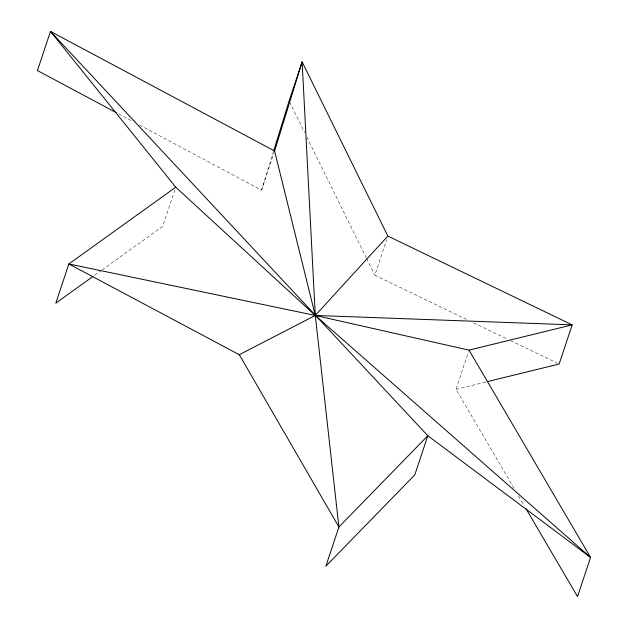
<?xml version="1.0" encoding="UTF-8"?>
<svg xmlns="http://www.w3.org/2000/svg" width="628" height="628" viewBox="0 0 628 628"><rect width="100%" height="100%" fill="white"/><g stroke="black" fill="none" stroke-linecap="round" stroke-linejoin="round"><path stroke-width="0.47" stroke-dasharray="3.14 2.35" d="M139.549 125.058L261.562 190.166L273.321 152.094M174.835 189.939L162.715 226.37L101.752 270.158M261.562 190.166L273.989 152.816M466.541 319.424L374.822 275.237L386.644 239.715M514.042 488.301L456.007 389.305L468.425 351.955M94.624 275.276L100.959 270.723M456.007 389.305L486.284 381.887M473.598 322.823L507.11 338.971M510.635 340.666L557.381 363.188M118.778 113.974L132.626 121.361M518.508 495.916L523.964 505.218M289.524 101.901L304.682 132.696M306.841 137.092L366.163 257.645M366.595 258.524L374.822 275.237"/><path stroke-width="0.94" d="M273.604 151.167L289.092 101.022L302.123 61.85L387.853 236.073L572.171 324.864L559.14 364.036L487.226 381.651M525.95 508.601L577.532 596.6L590.563 557.428L315.28 315.444L274.593 150.995L302.123 61.85L315.28 315.444L338.908 526.978L325.877 566.15L414.786 474.901L427.817 435.73L50.468 31.4L37.437 70.572L116.18 112.593M387.853 236.073L315.28 315.444L239.307 354.71L68.86 263.964L55.829 303.136L93.038 276.406M175.746 187.199L68.86 263.964L315.28 315.444L469.03 350.134L572.171 324.864L315.28 315.444L175.746 187.199L50.468 31.4L274.593 150.995M469.03 350.134L590.563 557.428L427.817 435.73L338.908 526.978L239.307 354.71"/></g></svg>
